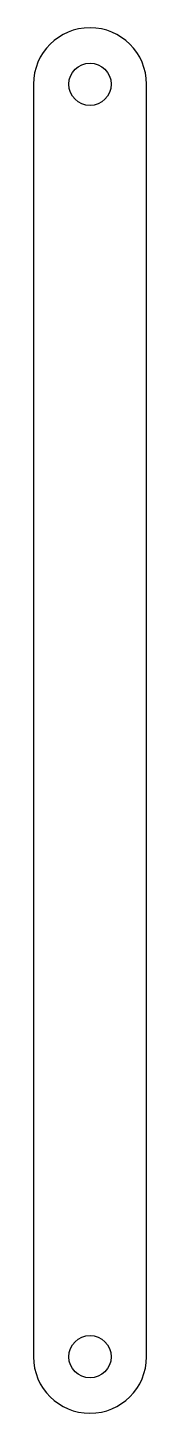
# Model space of a CAD drawing. Extents: x -4 to 4, y -4 to 94.
import ezdxf

# ---------------------------------------------------------------- set-up
doc = ezdxf.new("R2010")
doc.units = 0
doc.layers.get('0').update_dxf_attribs({"linetype": 'CONTINUOUS'})

msp = doc.modelspace()

# ---------------------------------------------------------------- linework, layer by layer
at = {"color": 7, "linetype": 'CONTINUOUS'}
for p, q in [((-4, 90), (-4, 0)), ((4, 0), (4, 90))]:
    msp.add_line(p, q, dxfattribs=at)
for centre in [(0, 90), (0, 0)]:
    msp.add_circle(centre, 1.5, dxfattribs=at)
for centre, start, end in [((0, 90), 0, 180), ((0, 0), 180, 0)]:
    msp.add_arc(centre, 4, start, end, dxfattribs=at)

doc.saveas('drawing.dxf')
